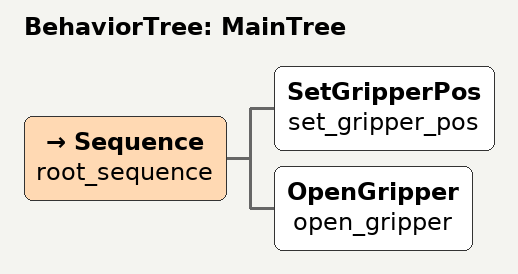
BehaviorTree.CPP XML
<root main_tree_to_execute = "MainTree" >
    <BehaviorTree ID="MainTree">
       <Sequence name="root_sequence">
           <SetGripperPos    name="set_gripper_pos"/>
           <OpenGripper    name="open_gripper"/>
       </Sequence>
    </BehaviorTree>
</root>
